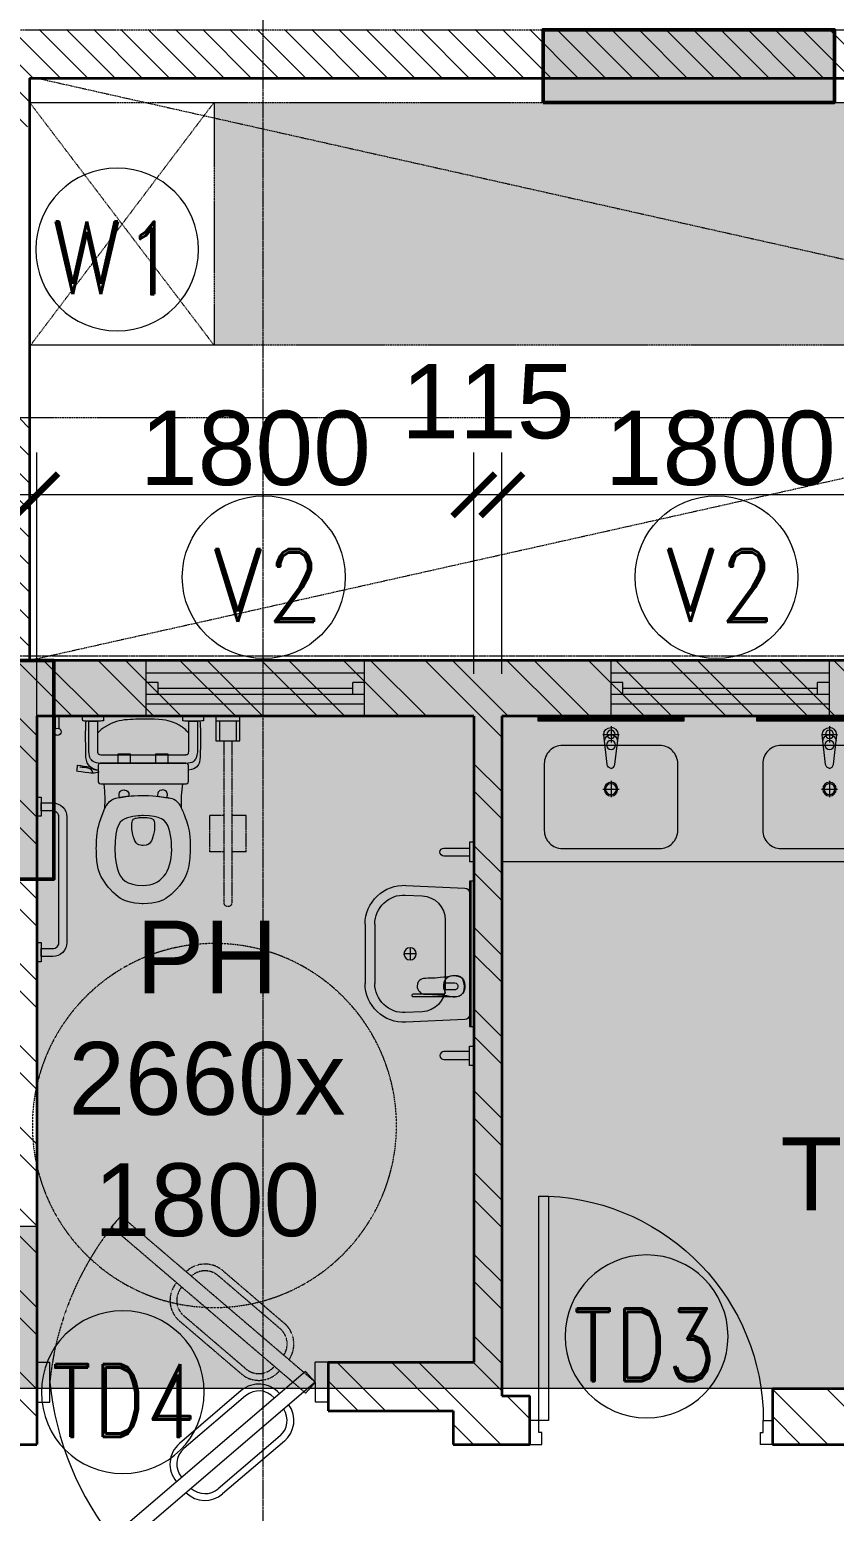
# Model space of a CAD drawing. Header units: millimetres. Extents: x 0 to 147381, y 0 to 170318.
# Drawn here: x 107345 to 110660, y 61512 to 67618 of the extents above; entities that cross this region are included whole.
import ezdxf
from ezdxf.enums import TextEntityAlignment as Align

# ---------------------------------------------------------------- set-up
doc = ezdxf.new("R2010")
doc.units = ezdxf.units.MM
for name, pattern in [('A3_001_TOILET_005$0$HIDDEN2', [4.7625, 3.175, -1.5875]), ('Center', [29.999999, 12, -6, 6, -6]), ('Demolished', [4.8, 3.2, -1.6]), ('Grid Line', [22.225, 12.7, -3.175, 3.175, -3.175]), ('Hidden', [7.14375, 4.7625, -2.38125]), ('HIDDEN2', [0.1875, 0.125, -0.0625])]:
    doc.linetypes.add(name, pattern=pattern)
for name, color, linetype, lineweight in [('A-DOOR', 21, 'Continuous', 9), ('A-GLAZ', 151, 'Continuous', 9), ('AR_CUTOUT', 200, 'Continuous', 9), ('AR_STR', 7, 'Continuous', 15), ('AR_WALL_HATCH', 23, 'Continuous', 5), ('Arch_Dim', 7, 'Continuous', 25), ('Arch_DW_No', 5, 'Continuous', 15), ('ARCH_WALL', 1, 'Continuous', 35), ('ele', 2, 'Continuous', 15), ('fixtures', 137, 'Continuous', 9), ('G-ANNO-TEXT', 231, 'Continuous', 25), ('hidden', 127, 'HIDDEN2', 5), ('MEP-SERVICE TRENCH', 6, 'Continuous', 30), ('S-GRID', 8, 'Continuous', 9), ('STR COL.', 1, 'Continuous', 50)]:
    doc.layers.add(name, color=color, linetype=linetype, lineweight=lineweight)
for name, color, linetype, lineweight, true_color in [('A-FIRE DOOR', 1, 'Continuous', 15, 0xf50000), ('ARCH RCC HATCH', 253, 'Center', 9, 0x9c9c9c), ('S-COLS_HATCH', 252, 'Continuous', 9, 0x8a8a8a)]:
    doc.layers.add(name, color=color, linetype=linetype, lineweight=lineweight, true_color=true_color)
doc.styles.add('Arial_2', font='arial.ttf', dxfattribs={"height": 472.5})
doc.styles.add('DIM', font='arial.ttf')
doc.styles.add('DIM_100', font='romand.shx', dxfattribs={"width": 0.9})
doc.styles.add('SIZE', font='romans.shx', dxfattribs={"width": 0.75, "height": 200})
doc.dimstyles.new('DIM- 175', dxfattribs={"dimscale": 175, "dimtxt": 1.75, "dimasz": 1, "dimexe": 1, "dimexo": 1, "dimgap": 0.2, "dimtad": 1, "dimdec": 0, "dimrnd": 5, "dimzin": 0, "dimdsep": 46, "dimtxsty": 'DIM', "dimblk": 'ARCHTICK', "dimcen": 0, "dimdle": 1, "dimclrd": 3, "dimclre": 5, "dimclrt": 3, "dimadec": 0, "dimazin": 0, "dimtfac": 1, "dimtdec": 0, "dimtofl": 0, "dimtmove": 2, "dimatfit": 3, "dimfxl": 1, "dimtolj": 1, "dimtzin": 0, "dimlwd": 13, "dimlwe": 15, "dimarcsym": 0})

# ---------------------------------------------------------------- blocks, each defined once
blk = doc.blocks.new('A$C59E872DE')
at = {"layer": 'S-GRID', "linetype": 'Grid Line', "ltscale": 0.5}
for p, q in [((70610, 89720.3), (70610, -4357.6)), ((-6964.1, 20500), (94404.8, 20500))]:
    blk.add_line(p, q, dxfattribs=at)
blk = doc.blocks.new('A$C6E083EB8')
at = {"linetype": 'Continuous', "lineweight": 13}
for p, q in [((-37.6, 1022.9), (-77.6, 1022.9)), ((-77.6, 1022.9), (-77.6, 98.9)), ((-37.6, 98.9), (-37.6, 1022.9)), ((-77.6, 98.9), (-37.6, 98.9))]:
    blk.add_line(p, q, dxfattribs=at)
for points in [[(-1000, 98.9), (-1000, 0), (-950.5, 0), (-950.5, 49.5), (-962.4, 49.5), (-962.4, 98.9)], [(0, 98.9), (0, 0), (-49.5, 0), (-49.5, 49.5), (-37.6, 49.5), (-37.6, 98.9)]]:
    blk.add_lwpolyline(points, close=True, dxfattribs=at)
blk.add_arc((-37.6, 98.9), 924.8, 92.48223, 180, dxfattribs=at)
blk = doc.blocks.new('A$C550D019D')
for p, q in [((-122.4, 448), (122.4, 448)), ((-122.4, 408), (122.4, 408)), ((-282.2, 280.6), (-270.9, 37.1)), ((-242.3, 282.4), (-239, 213.4)), ((239, 213.4), (242.3, 282.4)), ((270.9, 37.1), (282.2, 280.6)), ((-139.2, 118), (139.2, 118)), ((-250.9, 18), (250.9, 18))]:
    blk.add_line(p, q)
for points in [[(-25.3, 263), (25.3, 263)], [(0, 237.7), (0, 288.3)]]:
    blk.add_lwpolyline(points)
for points in [[(-300, 18), (300, 18), (300, 12), (-300, 12)], [(-300, 12), (300, 12), (300, 0), (-300, 0)]]:
    blk.add_lwpolyline(points, close=True)
blk.add_circle((0, 263), 25.3)
for centre, radius, start, end in [((-122.4, 288), 160, 90, 182.663), ((122.4, 288), 160, 357.337, 90), ((-122.4, 288), 120, 90, 182.663), ((122.4, 288), 120, 357.337, 90), ((-139.2, 218), 100, 182.663, 270), ((139.2, 218), 100, 270, 357.337), ((-250.9, 38), 20, 182.663, 270), ((250.9, 38), 20, 270, 357.337)]:
    blk.add_arc(centre, radius, start, end)
for points in [[(177, 249.3), (177, 249.3), (177, 255.6), (165.3, 255.6), (165.3, 249.3)], [(165.3, 249.3), (165.3, 249.3), (165.3, 249.3), (165.5, 125.2), (165.5, 125.2)], [(177, 81.3), (177, 81.3), (177, 81.3), (177, 249.3), (177, 249.3)], [(100, 158.8), (100, 158.8), (100, 158.8), (101.3, 201.3), (101.3, 201.3)], [(101.3, 201.3), (101.3, 201.3), (100.2, 220.4), (119.1, 233.5), (133.7, 233.5)], [(133.7, 233.5), (148.4, 233.5), (167.3, 220.4), (166.2, 201.3)], [(166.2, 201.3), (166.2, 201.3), (166.2, 201.3), (167.5, 158.8), (167.5, 158.8)], [(133.4, 124.4), (133.4, 124.4), (109.3, 124.4), (89.7, 104.5), (89.7, 80.4)], [(90.3, 85.9), (90.3, 85.9), (96.3, 109.7), (96.6, 123.4), (100, 158.8)], [(143.6, 123.2), (140.2, 124), (136.8, 124.4), (133.4, 124.4)], [(153.1, 119.7), (153.1, 119.7), (149.9, 121.1), (146.7, 122.3), (143.6, 123.2)], [(165.5, 125.2), (165.5, 125.2), (165.5, 118.8), (159.5, 115.7), (153.1, 119.7)], [(167.5, 158.8), (167.5, 158.8), (170.9, 123.4), (171.8, 109.7), (177.8, 85.9)], [(133.7, 38.9), (133.7, 38.9), (107.6, 39.3), (88.2, 58.3), (90.3, 85.9)], [(148.5, 116.7), (138.9, 120.7), (129.3, 120.7), (119.7, 116.7)], [(119.7, 116.7), (119.7, 116.7), (119.7, 116.7), (119.7, 97.5), (119.7, 97.5)], [(119.7, 97.5), (119.7, 97.5), (119.7, 97.5), (119.7, 80.2), (119.7, 80.2)], [(119.7, 80.2), (119.7, 80.2), (119.7, 72.1), (126.9, 66.1), (134.1, 66.1)], [(177.8, 85.9), (177.8, 85.9), (176.9, 56.3), (159.4, 38.6), (133.7, 38.9)], [(134.1, 66.1), (134.1, 66.1), (141.3, 66.1), (148.5, 72.1), (148.5, 80.2)], [(148.5, 80.2), (148.5, 80.2), (148.5, 80.2), (148.5, 116.7), (148.5, 116.7)], [(177, 80.4), (177, 80.4), (177, 80.7), (177, 81), (177, 81.3)]]:
    blk.add_open_spline(points, degree=3)
blk.add_open_spline([(89.7, 80.4), (89.7, 80.4), (89.7, 56.2), (109.3, 36.7), (133.4, 36.7), (133.4, 36.7), (157.5, 36.7), (177, 56.2), (177, 80.4)], degree=3, knots=[0.2, 0.2, 0.2, 0.2, 0.25, 0.3, 0.3, 0.3, 0.35, 0.4, 0.4, 0.4, 0.4])
blk = doc.blocks.new('A$C1970738E')
for points in [[(-39.6, 0), (39.6, 0), (39.6, -17.6), (-39.6, -17.6)], [(560.4, 0), (639.6, 0), (639.6, -17.6), (560.4, -17.6)]]:
    blk.add_lwpolyline(points, close=True)
blk.add_lwpolyline([(-17.8, -17.6), (15.2, -17.6), (15.2, -65.3, 0.414214), (40.2, -90.3), (557.2, -90.3, 0.414214), (582.2, -65.3), (582.2, -17.6), (615.2, -17.6), (615.2, -65.3, -0.414214), (557.2, -123.4), (40.2, -123.4, -0.414214), (-17.8, -65.3)], format="xyb", close=True)
blk = doc.blocks.new('df')
at = {"layer": 'fixtures'}
for p, q in [((221401.8, 2457.6), (221365.5, 2457.6)), ((221365.5, 2457.6), (221365.5, 2405.6)), ((221401.8, 2405.6), (221401.8, 2457.6)), ((221365.5, 2405.6), (221401.8, 2405.6)), ((221365.5, 2405.6), (221365.5, 2405.6)), ((221401.8, 2303), (221365.5, 2303)), ((221365.5, 2303), (221365.5, 2251)), ((221401.8, 2251), (221401.8, 2303)), ((221365.5, 2251), (221401.8, 2251)), ((221365.5, 2251), (221365.5, 2251))]:
    blk.add_line(p, q, dxfattribs=at)
for points in [[(221209.2, 2518), (221209.2, 2518), (221209.2, 2604.4), (221209.2, 2604.4)], [(221209.2, 2604.4), (221209.2, 2604.4), (221209.2, 2604.4), (221227, 2604.1), (221227, 2604.1)], [(221226.2, 2587.3), (221232.5, 2589.4), (221240, 2590), (221247.8, 2590.1)], [(221227, 2604.1), (221227, 2604.1), (221227.9, 2604.1), (221228.4, 2603.8), (221228.4, 2602.7)], [(221228.4, 2602.7), (221228.4, 2602.7), (221228.4, 2602.7), (221228.7, 2579.3), (221228.7, 2579.3)], [(221228.7, 2579.3), (221228.7, 2579.3), (221228.7, 2579.3), (221228.7, 2543.1), (221228.7, 2543.1)], [(221228.7, 2543.1), (221228.7, 2543.1), (221228.7, 2543.1), (221228.7, 2579), (221228.7, 2579)], [(221247.8, 2590.1), (221247.8, 2590.1), (221287.7, 2593), (221327.5, 2591.4), (221367.3, 2590.1)], [(221367.3, 2590.1), (221367.3, 2590.1), (221399.5, 2590.7), (221423.6, 2577), (221431.7, 2542.3)], [(221226.9, 2518.3), (221226.9, 2518.3), (221226.9, 2518.3), (221209.2, 2518), (221209.2, 2518)], [(221228.4, 2519.8), (221228.4, 2519.8), (221228.4, 2518.8), (221227.6, 2518.3), (221226.9, 2518.3)], [(221228.7, 2543.1), (221228.7, 2543.1), (221228.7, 2543.1), (221228.4, 2519.8), (221228.4, 2519.8)], [(221354.6, 2543.1), (221354.6, 2543.1), (221354.6, 2543.1), (221228.7, 2543.1), (221228.7, 2543.1)], [(221277, 2541.8), (221267.9, 2533.9), (221259.7, 2524.8), (221252.8, 2514.7)], [(221367.4, 2530.4), (221367.4, 2530.4), (221367.4, 2537.9), (221361.5, 2543.1), (221354.6, 2543.1)], [(221367.4, 2458.4), (221367.4, 2458.4), (221367.4, 2530.4), (221367.4, 2530.4)], [(221412.5, 2541.7), (221412.5, 2541.7), (221407, 2541.7), (221402.5, 2537.2), (221402.5, 2531.7)], [(221402.5, 2531.7), (221402.5, 2531.7), (221402.5, 2531.7), (221402.5, 2180.4), (221402.5, 2180.4)], [(221403.3, 2530.9), (221403.3, 2530.9), (221403.3, 2530.9), (221403.3, 2458.4), (221403.3, 2458.4)], [(221477.1, 2541.7), (221477.1, 2541.7), (221412.5, 2541.7), (221412.5, 2541.7)], [(221487.1, 2531.7), (221487.1, 2531.7), (221487.1, 2537.2), (221482.6, 2541.7), (221477.1, 2541.7)], [(221487.1, 2180.4), (221487.1, 2180.4), (221487.1, 2180.4), (221487.1, 2531.7), (221487.1, 2531.7)], [(221487.5, 2517.7), (221522.1, 2512.5), (221548.6, 2510.2), (221586.4, 2511.5)], [(221568.9, 2502.1), (221568.9, 2502.1), (221578.1, 2508.3), (221588, 2513.6), (221598.4, 2517.9)], [(221568.9, 2502.1), (221568.9, 2502.1), (221578.1, 2508.3), (221588, 2513.6), (221598.4, 2517.9)], [(221598.4, 2517.9), (221598.4, 2517.9), (221648.8, 2538.7), (221701.8, 2550.2), (221760.5, 2548.9)], [(221598.4, 2517.9), (221598.4, 2517.9), (221648.8, 2538.7), (221701.8, 2550.2), (221760.5, 2548.9)], [(221760.5, 2548.9), (221760.5, 2548.9), (221830.3, 2547.4), (221881.5, 2527.9), (221921.7, 2492.4)], [(221760.5, 2548.9), (221760.5, 2548.9), (221830.3, 2547.4), (221881.5, 2527.9), (221921.7, 2492.4)], [(221367.4, 2180.4), (221367.4, 2180.4), (221367.4, 2180.4), (221367.4, 2458.4), (221367.4, 2458.4)], [(221534, 2455.4), (221534, 2455.4), (221522.3, 2455.4), (221512.8, 2446.2), (221512.8, 2435)], [(221534, 2455.4), (221534, 2455.4), (221522.3, 2455.4), (221512.8, 2446.2), (221512.8, 2435)], [(221543.6, 2453.1), (221540.6, 2454.6), (221537.3, 2455.4), (221534, 2455.4)], [(221543.6, 2453.1), (221540.6, 2454.6), (221537.3, 2455.4), (221534, 2455.4)], [(221535.7, 2355.7), (221535.7, 2418.9), (221542.1, 2431), (221544.4, 2456.8)], [(221535.7, 2355.7), (221535.7, 2418.9), (221542.1, 2431), (221544.4, 2456.8)], [(221538.7, 2415.1), (221538.7, 2415.1), (221538.7, 2415.1), (221543.6, 2453.1), (221543.6, 2453.1)], [(221544.4, 2456.8), (221544.4, 2456.8), (221545.8, 2473.5), (221557, 2494), (221568.9, 2502.1)], [(221544.4, 2456.8), (221544.4, 2456.8), (221545.8, 2473.5), (221557, 2494), (221568.9, 2502.1)], [(221905.8, 2355.7), (221905.8, 2427), (221853.1, 2472.3), (221758.4, 2472.8)], [(221905.8, 2355.7), (221905.8, 2427), (221853.1, 2472.3), (221758.4, 2472.8)], [(221512.8, 2435), (221512.8, 2435), (221512.8, 2423.7), (221522.3, 2414.6), (221534, 2414.6)], [(221512.8, 2435), (221512.8, 2435), (221512.8, 2423.7), (221522.3, 2414.6), (221534, 2414.6)], [(221534, 2414.6), (221534, 2414.6), (221535.6, 2414.6), (221537.2, 2414.8), (221538.7, 2415.1)], [(221534, 2414.6), (221534, 2414.6), (221535.6, 2414.6), (221537.2, 2414.8), (221538.7, 2415.1)], [(221626, 2355.3), (221626, 2365.9), (221627.1, 2376.6), (221629.3, 2386.7)], [(221629.3, 2386.7), (221629.3, 2386.7), (221631.3, 2396.2), (221639.4, 2400.7), (221647.5, 2401.5)], [(221647.5, 2401.5), (221647.5, 2401.5), (221669.2, 2403.5), (221690, 2400.6), (221709.4, 2394.2)], [(221544.4, 2254.6), (221544.4, 2254.6), (221542.1, 2280.4), (221535.7, 2292.5), (221535.7, 2355.7)], [(221544.4, 2254.6), (221544.4, 2254.6), (221542.1, 2280.4), (221535.7, 2292.5), (221535.7, 2355.7)], [(221629.3, 2323.8), (221629.3, 2323.8), (221627.1, 2334), (221626, 2344.7), (221626, 2355.3)], [(221647.5, 2309.1), (221647.5, 2309.1), (221639.4, 2309.9), (221631.3, 2314.4), (221629.3, 2323.8)], [(221758.4, 2238.6), (221758.4, 2238.6), (221853.1, 2239.1), (221905.8, 2284.3), (221905.8, 2355.7)], [(221758.4, 2238.6), (221758.4, 2238.6), (221853.1, 2239.1), (221905.8, 2284.3), (221905.8, 2355.7)], [(221512.8, 2276.4), (221512.8, 2276.4), (221512.8, 2287.6), (221522.3, 2296.8), (221534, 2296.8)], [(221512.8, 2276.4), (221512.8, 2276.4), (221512.8, 2287.6), (221522.3, 2296.8), (221534, 2296.8)], [(221534, 2256), (221534, 2256), (221522.3, 2256), (221512.8, 2265.1), (221512.8, 2276.4)], [(221534, 2256), (221534, 2256), (221522.3, 2256), (221512.8, 2265.1), (221512.8, 2276.4)], [(221534, 2296.8), (221534, 2296.8), (221535.6, 2296.8), (221537.2, 2296.6), (221538.7, 2296.2)], [(221534, 2296.8), (221534, 2296.8), (221535.6, 2296.8), (221537.2, 2296.6), (221538.7, 2296.2)], [(221538.7, 2296.2), (221538.7, 2296.2), (221538.7, 2296.2), (221543.6, 2258.3), (221543.6, 2258.3)], [(221709.4, 2316.4), (221709.4, 2316.4), (221690, 2310), (221669.2, 2307.1), (221647.5, 2309.1)], [(221252.8, 2198.4), (221252.8, 2198.4), (221260.1, 2186.5), (221268.8, 2176.3), (221278.6, 2167.8)], [(221591, 2196.8), (221551.8, 2200), (221529.4, 2198), (221487.2, 2194.7)], [(221543.6, 2258.3), (221540.6, 2256.8), (221537.3, 2256), (221534, 2256)], [(221543.6, 2258.3), (221540.6, 2256.8), (221537.3, 2256), (221534, 2256)], [(221568.9, 2209.3), (221568.9, 2209.3), (221557, 2217.4), (221545.8, 2237.9), (221544.4, 2254.6)], [(221568.9, 2209.3), (221568.9, 2209.3), (221557, 2217.4), (221545.8, 2237.9), (221544.4, 2254.6)], [(221598.4, 2193.5), (221598.4, 2193.5), (221588, 2197.7), (221578.1, 2203), (221568.9, 2209.3)], [(221598.4, 2193.5), (221598.4, 2193.5), (221588, 2197.7), (221578.1, 2203), (221568.9, 2209.3)], [(221921.7, 2219), (221921.7, 2219), (221881.5, 2183.5), (221830.3, 2164), (221760.5, 2162.4)], [(221921.7, 2219), (221921.7, 2219), (221881.5, 2183.5), (221830.3, 2164), (221760.5, 2162.4)], [(221209.2, 2105.8), (221209.2, 2105.8), (221209.2, 2192.3), (221209.2, 2192.3)], [(221209.2, 2192.3), (221209.2, 2192.3), (221209.2, 2192.3), (221227, 2192), (221227, 2192)], [(221227, 2192), (221227, 2192), (221227.9, 2191.9), (221228.4, 2191.6), (221228.4, 2190.5)], [(221228.4, 2190.5), (221228.4, 2190.5), (221228.4, 2190.5), (221228.7, 2167.1), (221228.7, 2167.1)], [(221228.7, 2131.8), (221228.7, 2131.8), (221228.7, 2131.8), (221228.7, 2167.6), (221228.7, 2167.6)], [(221228.7, 2167.1), (221228.7, 2167.1), (221228.7, 2167.1), (221228.7, 2131), (221228.7, 2131)], [(221432.5, 2170.4), (221425.3, 2133), (221400.6, 2118.3), (221367.3, 2118.9)], [(221402.5, 2180.4), (221402.5, 2180.4), (221402.5, 2174.9), (221407, 2170.4), (221412.5, 2170.4)], [(221410.9, 2084.9), (221410.9, 2084.9), (221410.9, 2084.9), (221417.3, 2137.4), (221417.3, 2137.4)], [(221412.5, 2170.4), (221412.5, 2170.4), (221412.5, 2170.4), (221477.1, 2170.4), (221477.1, 2170.4)], [(221417.3, 2137.4), (221417.3, 2137.4), (221424.7, 2144.4), (221428.8, 2155.6), (221431.5, 2168.4)], [(221441.7, 2148.2), (221430.9, 2145.2), (221424.5, 2138.7), (221423, 2128.5)], [(221444, 2147.2), (221444, 2147.2), (221444, 2147.2), (221435.8, 2082.3), (221435.8, 2082.3)], [(221439, 2173.5), (221439, 2173.5), (221443.3, 2153.2), (221443.3, 2153.2)], [(221443.3, 2153.2), (221443.3, 2153.2), (221443.3, 2153.2), (221444, 2147.2), (221444, 2147.2)], [(221477.1, 2170.4), (221477.1, 2170.4), (221482.6, 2170.4), (221487.1, 2174.9), (221487.1, 2180.4)], [(221760.5, 2162.4), (221760.5, 2162.4), (221701.8, 2161.1), (221648.8, 2172.7), (221598.4, 2193.5)], [(221760.5, 2162.4), (221760.5, 2162.4), (221701.8, 2161.1), (221648.8, 2172.7), (221598.4, 2193.5)], [(221226.9, 2106.1), (221226.9, 2106.1), (221226.9, 2106.1), (221209.2, 2105.8), (221209.2, 2105.8)], [(221247.8, 2118.9), (221247.8, 2118.9), (221240, 2119), (221232.6, 2119.4), (221226.5, 2121.1)], [(221228.4, 2107.7), (221228.4, 2107.7), (221228.4, 2106.7), (221227.6, 2106.1), (221226.9, 2106.1)], [(221228.7, 2131), (221228.7, 2131), (221228.7, 2131), (221228.4, 2107.7), (221228.4, 2107.7)], [(221354.1, 2131.8), (221354.1, 2131.8), (221354.1, 2131.8), (221228.7, 2131.8), (221228.7, 2131.8)], [(221367.3, 2118.9), (221367.3, 2118.9), (221327.5, 2119), (221287.7, 2117.5), (221247.8, 2118.9)], [(221435.8, 2082.3), (221435.8, 2082.3), (221435.8, 2082.3), (221410.9, 2084.9), (221410.9, 2084.9)], [(221423, 2128.5), (221423, 2128.5), (221423, 2128.5), (221418.2, 2093.7), (221418.2, 2093.7)]]:
    blk.add_open_spline(points, degree=3, dxfattribs=at)
for points, knots in [([(221228.7, 2579), (221228.7, 2579), (221228.7, 2579), (221354.1, 2579), (221354.1, 2579), (221354.1, 2579), (221381.7, 2579), (221403.3, 2558.3), (221403.3, 2530.9)], [0.2857143, 0.2857143, 0.2857143, 0.2857143, 0.3214286, 0.3571429, 0.3571429, 0.3571429, 0.3928571, 0.4285714, 0.4285714, 0.4285714, 0.4285714]), ([(221252.8, 2514.7), (221252.8, 2514.7), (221229.1, 2480.5), (221220.6, 2427.6), (221220.6, 2356.5), (221220.6, 2356.5), (221220.6, 2285.4), (221230.9, 2233.7), (221252.8, 2198.4)], [0.25, 0.25, 0.25, 0.25, 0.375, 0.5, 0.5, 0.5, 0.625, 0.75, 0.75, 0.75, 0.75]), ([(221403.3, 2458.4), (221403.3, 2458.4), (221403.3, 2458.4), (221403.3, 2179.9), (221403.3, 2179.9), (221403.3, 2179.9), (221403.3, 2152.4), (221381.6, 2131.8), (221354.1, 2131.8)], [0.5, 0.5, 0.5, 0.5, 0.5357143, 0.5714286, 0.5714286, 0.5714286, 0.6071429, 0.6428571, 0.6428571, 0.6428571, 0.6428571]), ([(221758.4, 2472.8), (221758.4, 2472.8), (221654.4, 2473.4), (221618.3, 2427), (221618.3, 2355.7), (221618.3, 2355.7), (221618.3, 2284.3), (221654.4, 2237.9), (221758.4, 2238.6)], [0.25, 0.25, 0.25, 0.25, 0.375, 0.5, 0.5, 0.5, 0.625, 0.75, 0.75, 0.75, 0.75]), ([(221758.4, 2472.8), (221758.4, 2472.8), (221654.4, 2473.4), (221618.3, 2427), (221618.3, 2355.7), (221618.3, 2355.7), (221618.3, 2284.3), (221654.4, 2237.9), (221758.4, 2238.6)], [0.25, 0.25, 0.25, 0.25, 0.375, 0.5, 0.5, 0.5, 0.625, 0.75, 0.75, 0.75, 0.75]), ([(221921.7, 2492.4), (221921.7, 2492.4), (221957, 2461.2), (221981.7, 2410), (221981.7, 2355.7), (221981.7, 2355.7), (221981.7, 2301.3), (221957, 2250.2), (221921.7, 2219)], [0.4166667, 0.4166667, 0.4166667, 0.4166667, 0.4583333, 0.5, 0.5, 0.5, 0.5416667, 0.5833333, 0.5833333, 0.5833333, 0.5833333]), ([(221921.7, 2492.4), (221921.7, 2492.4), (221957, 2461.2), (221981.7, 2410), (221981.7, 2355.7), (221981.7, 2355.7), (221981.7, 2301.3), (221957, 2250.2), (221921.7, 2219)], [0.4166667, 0.4166667, 0.4166667, 0.4166667, 0.4583333, 0.5, 0.5, 0.5, 0.5416667, 0.5833333, 0.5833333, 0.5833333, 0.5833333]), ([(221709.4, 2394.2), (221709.4, 2394.2), (221730.6, 2387.2), (221741.3, 2374), (221741.3, 2355.3), (221741.3, 2355.3), (221741.3, 2336.6), (221730.6, 2323.4), (221709.4, 2316.4)], [0.375, 0.375, 0.375, 0.375, 0.4375, 0.5, 0.5, 0.5, 0.5625, 0.625, 0.625, 0.625, 0.625]), ([(221228.7, 2167.6), (221228.7, 2167.6), (221228.7, 2167.6), (221354.6, 2167.6), (221354.6, 2167.6), (221354.6, 2167.6), (221361.5, 2167.6), (221367.4, 2172.9), (221367.4, 2180.4)], [0.7857143, 0.7857143, 0.7857143, 0.7857143, 0.8214286, 0.8571429, 0.8571429, 0.8571429, 0.8928571, 0.9285714, 0.9285714, 0.9285714, 0.9285714])]:
    blk.add_open_spline(points, degree=3, knots=knots, dxfattribs=at)
blk = doc.blocks.new('A3_001_TOILET_005$0$Swing bar')
at = {"linetype": 'A3_001_TOILET_005$0$HIDDEN2'}
for p, q in [((-558.9, 75), (-408.9, 75)), ((-558.9, 75), (-558.9, 16.5)), ((-408.9, 75), (-408.9, 16.5)), ((-100.4, 16.5), (-767.4, 16.5)), ((-100.4, -16.5), (-767.4, -16.5)), ((-558.9, -16.5), (-558.9, -75)), ((-408.9, -16.5), (-408.9, -75)), ((-558.9, -75), (-408.9, -75))]:
    blk.add_line(p, q, dxfattribs=at)
for p, q in [((-100.4, 49.5), (0, 49.5)), ((-100.4, -49.5), (-100.4, 49.5)), ((-100.4, 35.3), (-20.1, 35.3)), ((-20.1, 49.5), (-20.1, -49.5)), ((-20.1, 35.3), (-20.1, -34.3)), ((0, 49.5), (0, -49.5)), ((-20.1, -34.3), (-100.4, -34.3)), ((0, -49.5), (-100.4, -49.5))]:
    blk.add_line(p, q)
blk.add_arc((-767.4, 0), 16.5, 90, 270, dxfattribs=at)
blk = doc.blocks.new('A$C4E2A6B7F')
for p, q in [((-7.5, 0), (7.5, 0)), ((7.5, -50.6), (7.5, 0)), ((-7.5, -50.6), (-7.5, 0))]:
    blk.add_line(p, q)
blk.add_circle((0, -63.6), 15)
blk = doc.blocks.new('A$C714560F3')
at = {"layer": 'fixtures', "elevation": 0}
blk.add_lwpolyline([(-123.4, 15.2), (-17.6, 15.2), (-17.6, -17.8), (-123.4, -17.8, -1)], format="xyb", close=True, dxfattribs=at)
at = {"layer": 'fixtures'}
blk.add_lwpolyline([(0, 39.6), (-17.6, 39.6), (-17.6, -39.6), (0, -39.6)], close=True, dxfattribs=at)
blk = doc.blocks.new('d')
at = {"extrusion": (-0.001281, -0.001268, 0.999998)}
for p, q in [((-1050, -0.2, -1.3), (-1003.5, -0.2, -1.3)), ((-1003.5, -144.6, -1.4), (-1003.5, -0.2, -1.3)), ((-81.4, -33, -0.1), (-781.6, -632.5, -1.8)), ((-46.5, -72.2, -0.1), (-81.4, -33, -0.1)), ((0, 0), (-46.5, 0, -0.1)), ((-46.4, -144.4, -0.2), (-46.5, 0, -0.1)), ((-46.5, -72.2, -0.1), (-746.6, -671.7, -1.8)), ((-313.5, -102.6, -0.5), (-536.1, -293.1, -1.1)), ((-1050, -144.6, -1.5), (-1003.5, -144.6, -1.4)), ((-297.6, -121.1, -0.5), (-520.2, -311.7, -1.1)), ((0, -144.4, -0.1), (-46.4, -144.4, -0.2)), ((-173.7, -265.8, -0.6), (-396.3, -456.4, -1.1)), ((-157.9, -284.3, -0.6), (-380.4, -474.9, -1.1)), ((-546.7, -430.8, -1.2), (-546.7, -430.8, -1.2)), ((-781.6, -632.5, -1.8), (-746.6, -671.7, -1.8))]:
    blk.add_line(p, q, dxfattribs=at)
at = {"linetype": 'Continuous', "extrusion": (-0.001281, -0.001268, 0.999998)}
for p, q in [((-1050, -0.2, -1.3), (-1050, -144.6, -1.5)), ((0, 0), (0, -144.4, -0.1))]:
    blk.add_line(p, q, dxfattribs=at)
at = {"extrusion": (-0.001281, -0.001268, 0.999998)}
for centre, radius, start, end in [((75.9, 34.3, -0.1), 1084.6, 185.6465, 219.1564), ((-250, -176.7, 0), 97.7, 40.5704, 130.5704), ((-250, -176.7, 0), 73.3, 40.5704, 130.5704), ((-221.4, -210.1, 0), 97.7, 310.5704, 35.287), ((-221.4, -210.1, 0), 73.3, 310.5704, 33.5181), ((-472.6, -367.3, 0), 97.7, 130.5704, 220.5704), ((-472.6, -367.3, 0), 73.3, 130.5704, 220.5704), ((-444, -400.7, 0), 97.7, 225.8538, 310.5704), ((-444, -400.7, 0), 73.3, 227.6228, 310.5704)]:
    blk.add_arc(centre, radius, start, end, dxfattribs=at)
at = {"layer": 'hidden', "extrusion": (-0.001281, -0.000337918, 0.999999)}
for p, q in [((-781.8, 487.8, -0.9), (-746.9, 527, -0.8)), ((-81.4, -111.4, -0.2), (-781.8, 487.8, -0.9)), ((-46.5, -72.2, -0.1), (-746.9, 527, -0.8)), ((-158, 139.9, -0.2), (-380.6, 330.4, -0.4)), ((-546.9, 286.2, -0.7), (-546.9, 286.2, -0.7)), ((-173.8, 121.3, -0.2), (-396.5, 311.8, -0.5)), ((-297.6, -23.4, -0.5), (-520.3, 167.1, -0.7)), ((-313.5, -42, -0.5), (-536.2, 148.5, -0.7)), ((-46.5, -72.2, -0.1), (-81.4, -111.4, -0.2))]:
    blk.add_line(p, q, dxfattribs=at)
for centre, radius, start, end in [((75.9, -178.7, -0.2), 1084.6, 140.8685, 174.3783), ((-444.1, 256.1, -0.1), 97.7, 49.4544, 134.171), ((-444.1, 256.1, -0.1), 73.3, 49.4544, 132.4021), ((-472.7, 222.7, -0.1), 97.7, 139.4544, 229.4544), ((-472.7, 222.7, -0.1), 73.3, 139.4544, 229.4544), ((-221.4, 65.7, -0.1), 73.3, 326.5067, 49.4544), ((-221.4, 65.7, -0.1), 97.7, 324.7378, 49.4544), ((-250, 32.3, -0.1), 97.7, 229.4544, 319.4544), ((-250, 32.3, -0.1), 73.3, 229.4544, 319.4544)]:
    blk.add_arc(centre, radius, start, end, dxfattribs=at)
blk = doc.blocks.new('A$C1EE8668A')
at = {"ltscale": 0.09}
h = blk.add_hatch(dxfattribs=at)
h.set_pattern_fill('ANSI31', color=9, scale=25, angle=315, style=0)
h.set_pattern_definition([(360, (68527.483, 50312.197), (1e-15, 3.125), [])])
h.paths.add_polyline_path([(300, -20), (300, 0), (-300, 0), (-300, -20)])
at = {"linetype": 'Continuous'}
for p, q in [((0, 246.5), (0, 313.5)), ((-33.5, 280), (33.5, 280)), ((0, 20.9), (0, 88)), ((-33.5, 54.4), (33.5, 54.4))]:
    blk.add_line(p, q, dxfattribs=at)
blk.add_lwpolyline([(-200, 525), (200, 525, -0.414214), (275, 450), (275, 175, -0.414214), (200, 100), (-200, 100, -0.414214), (-275, 175), (-275, 450, -0.414214)], format="xyb", close=True, dxfattribs=at)
for points in [[(0, 194.4, 0.344513), (-16, 178.4), (-30.2, 55.7, 0.413837), (0, 26.2, 174.780094)], [(0, 194.4, -0.344513), (16, 178.4), (30.2, 55.7, -0.413837), (0, 26.2, -174.780094)]]:
    blk.add_lwpolyline(points, format="xyb", dxfattribs=at)
blk.add_lwpolyline([(300, -20), (300, 0), (-300, 0), (-300, -20)], close=True, dxfattribs=at)
for centre, radius in [((0, 280), 28), ((0, 280), 22.5), ((0, 98.2), 19), ((0, 54.4), 16.8)]:
    blk.add_circle(centre, radius, dxfattribs=at)
for centre, start, end in [((-0.3, 83.1), 184.25707, 270.7253), ((0.3, 83.1), 269.2747, 355.74293)]:
    blk.add_arc(centre, 27, start, end, dxfattribs=at)
blk = doc.blocks.new('A$C4D5E1DB4')
at = {"layer": 'AR_WALL_HATCH', "ltscale": 500}
h = blk.add_hatch(dxfattribs=at)
h.set_pattern_fill('ANSI31', color=256, scale=25)
h.paths.add_polyline_path([(-5750, 1390), (-5750, 1690), (-4950, 1690), (-4950, 1390), (-5750, 1390)], flags=16)
h.paths.add_polyline_path([(-9960, -210.5), (-10160, -210.5), (-10160, -1210), (-9960, -1210)])
h.paths.add_polyline_path([(-10160, 989.5), (-9960, 989.5), (-9960, 1190), (-5050, 1190), (-5050, -1810.5), (-6077.6, -1810.5), (-6077.6, -2010.5), (-4850, -2010.5), (-4850, 1390), (-4950, 1390), (-4950, 1690), (-5750, 1690), (-5750, 1390), (-5820, 1390), (-5820, 2590), (-4850, 2590), (-4850, 2790), (-5820, 2790), (-5820, 3990), (-4850, 3990), (-4850, 4190), (-5681.5, 4190), (-6050, 4190), (-6050, 1390), (-22030.5, 1390), (-22030.5, 1190), (-10160, 1190)])
h = blk.add_hatch(dxfattribs=at)
h.set_pattern_fill('ANSI32', color=256, scale=25)
h.paths.add_polyline_path([(-20850.5, -2427), (-20850.5, -1440), (-16250, -1440), (-16250, -4440.5), (-13220, -4440.5), (-13220, -4210.5), (-16020, -4210.5), (-16020, -1440), (-12105, -1440), (-12105, -4240.5), (-12220, -4240.5), (-12220, -4440.5), (-11905, -4440.5), (-11905, -4301.7), (-11390, -4301.7), (-11390, -4101.7), (-11990, -4101.7), (-11990, -1440), (-10190, -1440), (-10190, -4440.5), (-9960, -4440.5), (-9960, -3540.5), (-5080, -3540.5), (-5080, -4440.5), (-4850, -4440.5), (-4850, -3310.5), (-9960, -3310.5), (-9960, -1210), (-21080.5, -1210), (-21080.5, -2427)])
at = {"layer": 'A-GLAZ'}
for p, q in [((-13455, -1440.7), (-13455, -1210)), ((-12555, -1440.7), (-12555, -1210)), ((-11540, -1440.7), (-11540, -1210)), ((-10640, -1440.7), (-10640, -1210)), ((-12555, -1261.4), (-13455, -1261.4)), ((-10640, -1261.4), (-11540, -1261.4)), ((-13455, -1300.9), (-13406.1, -1300.9)), ((-13406.1, -1349.8), (-13406.1, -1300.9)), ((-13406.1, -1325.3), (-12603.9, -1325.3)), ((-12603.9, -1349.8), (-12603.9, -1300.9)), ((-12603.9, -1300.9), (-12555, -1300.9)), ((-11540, -1300.9), (-11491.1, -1300.9)), ((-11491.1, -1349.8), (-11491.1, -1300.9)), ((-11491.1, -1325.3), (-10688.9, -1325.3)), ((-10688.9, -1349.8), (-10688.9, -1300.9)), ((-10688.9, -1300.9), (-10640, -1300.9)), ((-13455, -1349.8), (-12555, -1349.8)), ((-12555, -1389.2), (-13455, -1389.2)), ((-11540, -1349.8), (-10640, -1349.8)), ((-10640, -1389.2), (-11540, -1389.2))]:
    blk.add_line(p, q, dxfattribs=at)
at = {"layer": 'AR_CUTOUT', "linetype": 'Hidden'}
for p, q in [((-20880.5, 1190), (-10160, -1210)), ((-10190, 1190), (-20880.5, -1210))]:
    blk.add_line(p, q, dxfattribs=at)
at = {"layer": 'ARCH_WALL'}
for p, q in [((-10160, 1190), (-22030.5, 1190)), ((-10160, 1190), (-10160, -1210)), ((-21080.5, -1210), (-9960, -1210)), ((-16020, -1440), (-12105, -1440)), ((-12105, -1440), (-12105, -4240.5)), ((-11990, -1440), (-10190, -1440)), ((-11990, -1440), (-11990, -4101.7)), ((-10190, -1440), (-10190, -4440.5)), ((-11390, -4101.7), (-11990, -4101.7)), ((-13220, -4210.5), (-13220, -4440.5)), ((-12105, -4240.5), (-12220, -4240.5)), ((-11905, -4301.7), (-11905, -4440.5)), ((-11390, -4301.7), (-11905, -4301.7)), ((-13220, -4440.5), (-16250, -4440.5)), ((-11905, -4440.5), (-12220, -4440.5)), ((-9960, -4440.5), (-10190, -4440.5))]:
    blk.add_line(p, q, dxfattribs=at)
for points in [[(-13220, -4210.5), (-16020, -4210.5), (-16020, -1440)], [(-11390, -4101.7), (-11390, -4301.7)], [(-12220, -4440.5), (-12220, -4240.5)]]:
    blk.add_lwpolyline(points, dxfattribs=at)
at = {"layer": 'fixtures'}
blk.add_lwpolyline([(-13905, -2040), (-12105, -2040)], dxfattribs=at)
at = {"layer": 'hidden'}
blk.add_circle((-10921.2, -3126.2), 750, dxfattribs=at)
at = {"layer": 'A-DOOR'}
blk.add_blockref('A$C6E083EB8', (-12220, -4440.5), dxfattribs=at)
at = {"layer": 'A-DOOR', "extrusion": (0.001282, -0.000802467, -0.999999), "xscale": 1.142862919462823, "yscale": 1.142862919462823, "zscale": -1.142862919462823, "rotation": 359.9875295130892}
blk.add_blockref('d', (11390, -4101.7, -11.3), dxfattribs=at)
at = {"layer": 'ele', "xscale": -1}
blk.add_blockref('A$C714560F3', (-11990, -1998.2), dxfattribs=at)
at = {"layer": 'ele', "rotation": 180}
blk.add_blockref('A$C714560F3', (-11990, -2839.3), dxfattribs=at)
at = {"layer": 'fixtures'}
for name, p, rotation in [('A$C1EE8668A', (-13455, -1460), 180), ('A$C1EE8668A', (-12555, -1460), 180), ('A3_001_TOILET_005$0$Swing bar', (-10977, -1440), 90), ('A$C550D019D', (-11990, -2418.7), 270)]:
    blk.add_blockref(name, p, dxfattribs=dict(at, rotation=rotation))
at = {"layer": 'fixtures', "xscale": -1}
for name, p, rotation in [('df', (-8272.4, 219769.2), 90), ('A$C1970738E', (-10190, -2412.2), 270)]:
    blk.add_blockref(name, p, dxfattribs=dict(at, rotation=rotation))
blk.add_blockref('A$C4E2A6B7F', (-10274.7, -1440), dxfattribs=at)
blk = doc.blocks.new('DW')
at = {"color": 9}
blk.add_circle((0, 0), 671, dxfattribs=at)
at = {"style": 'SIZE', "width": 0.8}
blk.add_attdef('W7', text='', height=500, dxfattribs=at).set_placement((5, -289), align=Align.CENTER)
blk = doc.blocks.new('A$C38A24FCE')
at = {"layer": 'S-COLS_HATCH'}
for points in [[(-14925, 21455), (-14925, 21155), (-13725, 21155), (-13725, 21455)], [(-17240, 17955), (-16940, 17955), (-16940, 18855), (-17240, 18855)]]:
    blk.add_hatch(color=256, dxfattribs=at).paths.add_polyline_path(points)
at = {"layer": 'STR COL.'}
for points in [[(-14925, 21155), (-14925, 21455), (-13725, 21455), (-13725, 21155)], [(-17240, 18855), (-17240, 17955), (-16940, 17955), (-16940, 18855)]]:
    blk.add_lwpolyline(points, close=True, dxfattribs=at)
blk = doc.blocks.new('_ArchTick')
at = {"color": 0, "linetype": 'ByBlock', "const_width": 0.15}
blk.add_lwpolyline([(-0.5, -0.5), (0.5, 0.5)], dxfattribs=at)
blk = doc.blocks.new('*D661')
at = {"layer": 'Arch_Dim', "color": 5, "lineweight": 15, "transparency": 16777216}
for p, q in [((103234.7, 67793.5), (103234.7, 68276.3)), ((110234.7, 67793), (110234.7, 68276.3))]:
    blk.add_line(p, q, dxfattribs=at)
at = {"layer": 'Arch_Dim', "color": 3, "lineweight": 13, "transparency": 16777216}
blk.add_line((110409.7, 68101.3), (103059.7, 68101.3), dxfattribs=at)
at = {"layer": 'Defpoints', "color": 0, "linetype": 'Continuous', "transparency": 16777216}
for p in [(103234.7, 68101.3), (103234.7, 67618.5), (110234.7, 67618)]:
    blk.add_point(p, dxfattribs=at)
at = {"layer": 'Arch_Dim', "color": 3, "linetype": 'Continuous', "lineweight": 13, "transparency": 16777216, "xscale": 175, "yscale": 175, "zscale": 175, "rotation": 180}
blk.add_blockref('_ArchTick', (103234.7, 68101.3), dxfattribs=at)
at = {"layer": 'Arch_Dim', "color": 3, "linetype": 'Continuous', "lineweight": 13, "transparency": 16777216, "xscale": 175, "yscale": 175, "zscale": 175}
blk.add_blockref('_ArchTick', (110234.7, 68101.3), dxfattribs=at)
at = {"layer": 'Arch_Dim', "color": 3, "linetype": 'Continuous', "transparency": 16777216, "insert": (106734.7, 68292.7), "char_height": 306.25, "attachment_point": 5, "style": 'DIM'}
blk.add_mtext('\\A1;7000', dxfattribs=at)
blk = doc.blocks.new('*D679')
at = {"layer": 'Arch_Dim', "color": 5, "lineweight": 15, "transparency": 16777216}
for p, q in [((109289.7, 64963), (109289.7, 65876.1)), ((111089.7, 64963), (111089.7, 65876.1))]:
    blk.add_line(p, q, dxfattribs=at)
at = {"layer": 'Arch_Dim', "color": 3, "lineweight": 13, "transparency": 16777216}
blk.add_line((111264.7, 65701.1), (109114.7, 65701.1), dxfattribs=at)
at = {"layer": 'Defpoints', "color": 0, "linetype": 'Continuous', "transparency": 16777216}
for p in [(109289.7, 65701.1), (109289.7, 64788), (111089.7, 64788)]:
    blk.add_point(p, dxfattribs=at)
at = {"layer": 'Arch_Dim', "color": 3, "linetype": 'Continuous', "lineweight": 13, "transparency": 16777216, "xscale": 175, "yscale": 175, "zscale": 175, "rotation": 180}
blk.add_blockref('_ArchTick', (109289.7, 65701.1), dxfattribs=at)
at = {"layer": 'Arch_Dim', "color": 3, "linetype": 'Continuous', "lineweight": 13, "transparency": 16777216, "xscale": 175, "yscale": 175, "zscale": 175}
blk.add_blockref('_ArchTick', (111089.7, 65701.1), dxfattribs=at)
at = {"layer": 'Arch_Dim', "color": 3, "linetype": 'Continuous', "transparency": 16777216, "insert": (110189.7, 65892.5), "char_height": 306.25, "attachment_point": 5, "style": 'DIM'}
blk.add_mtext('\\A1;1800', dxfattribs=at)
blk = doc.blocks.new('*D680')
at = {"layer": 'Arch_Dim', "color": 5, "lineweight": 15, "transparency": 16777216}
for p, q in [((109174.7, 64963), (109174.7, 65876.1)), ((109289.7, 64963), (109289.7, 65876.1))]:
    blk.add_line(p, q, dxfattribs=at)
at = {"layer": 'Arch_Dim', "color": 3, "lineweight": 13, "transparency": 16777216}
blk.add_line((109464.7, 65701.1), (108999.7, 65701.1), dxfattribs=at)
at = {"layer": 'Defpoints', "color": 0, "linetype": 'Continuous', "transparency": 16777216}
for p in [(109174.7, 65701.1), (109174.7, 64788), (109289.7, 64788)]:
    blk.add_point(p, dxfattribs=at)
at = {"layer": 'Arch_Dim', "color": 3, "linetype": 'Continuous', "lineweight": 13, "transparency": 16777216, "xscale": 175, "yscale": 175, "zscale": 175, "rotation": 180}
blk.add_blockref('_ArchTick', (109174.7, 65701.1), dxfattribs=at)
at = {"layer": 'Arch_Dim', "color": 3, "linetype": 'Continuous', "lineweight": 13, "transparency": 16777216, "xscale": 175, "yscale": 175, "zscale": 175}
blk.add_blockref('_ArchTick', (109289.7, 65701.1), dxfattribs=at)
at = {"layer": 'Arch_Dim', "color": 3, "linetype": 'Continuous', "transparency": 16777216, "insert": (109232.2, 66085), "char_height": 306.25, "attachment_point": 5, "style": 'DIM'}
blk.add_mtext('\\A1;115', dxfattribs=at)
blk = doc.blocks.new('*D681')
at = {"layer": 'Arch_Dim', "color": 5, "lineweight": 15, "transparency": 16777216}
for p, q in [((107374.7, 64293), (107374.7, 65876.1)), ((109174.7, 64963), (109174.7, 65876.1))]:
    blk.add_line(p, q, dxfattribs=at)
at = {"layer": 'Arch_Dim', "color": 3, "lineweight": 13, "transparency": 16777216}
blk.add_line((109349.7, 65701.1), (107199.7, 65701.1), dxfattribs=at)
at = {"layer": 'Defpoints', "color": 0, "linetype": 'Continuous', "transparency": 16777216}
for p in [(107374.7, 65701.1), (109174.7, 64788), (107374.7, 64118)]:
    blk.add_point(p, dxfattribs=at)
at = {"layer": 'Arch_Dim', "color": 3, "linetype": 'Continuous', "lineweight": 13, "transparency": 16777216, "xscale": 175, "yscale": 175, "zscale": 175, "rotation": 180}
blk.add_blockref('_ArchTick', (107374.7, 65701.1), dxfattribs=at)
at = {"layer": 'Arch_Dim', "color": 3, "linetype": 'Continuous', "lineweight": 13, "transparency": 16777216, "xscale": 175, "yscale": 175, "zscale": 175}
blk.add_blockref('_ArchTick', (109174.7, 65701.1), dxfattribs=at)
at = {"layer": 'Arch_Dim', "color": 3, "linetype": 'Continuous', "transparency": 16777216, "insert": (108274.7, 65892.5), "char_height": 306.25, "attachment_point": 5, "style": 'DIM'}
blk.add_mtext('\\A1;1800', dxfattribs=at)
blk = doc.blocks.new('*D682')
at = {"layer": 'Arch_Dim', "color": 5, "lineweight": 15, "transparency": 16777216}
for p, q in [((107144.7, 65213), (107144.7, 65876.1)), ((107374.7, 64293), (107374.7, 65876.1))]:
    blk.add_line(p, q, dxfattribs=at)
at = {"layer": 'Arch_Dim', "color": 3, "lineweight": 13, "transparency": 16777216}
blk.add_line((107549.7, 65701.1), (106969.7, 65701.1), dxfattribs=at)
at = {"layer": 'Defpoints', "color": 0, "linetype": 'Continuous', "transparency": 16777216}
for p in [(107144.7, 65701.1), (107144.7, 65038), (107374.7, 64118)]:
    blk.add_point(p, dxfattribs=at)
at = {"layer": 'Arch_Dim', "color": 3, "linetype": 'Continuous', "lineweight": 13, "transparency": 16777216, "xscale": 175, "yscale": 175, "zscale": 175, "rotation": 180}
blk.add_blockref('_ArchTick', (107144.7, 65701.1), dxfattribs=at)
at = {"layer": 'Arch_Dim', "color": 3, "linetype": 'Continuous', "lineweight": 13, "transparency": 16777216, "xscale": 175, "yscale": 175, "zscale": 175}
blk.add_blockref('_ArchTick', (107374.7, 65701.1), dxfattribs=at)
at = {"layer": 'Arch_Dim', "color": 3, "linetype": 'Continuous', "transparency": 16777216, "insert": (106743.1, 65919.9), "char_height": 306.25, "attachment_point": 5, "style": 'DIM'}
blk.add_mtext('\\A1;230', dxfattribs=at)
blk = doc.blocks.new('*D684')
at = {"layer": 'Arch_Dim', "color": 3, "lineweight": 13, "transparency": 16777216}
blk.add_line((110974.6, 59813), (110974.6, 61963), dxfattribs=at)
at = {"layer": 'Arch_Dim', "color": 5, "lineweight": 15, "transparency": 16777216}
blk.add_line((111259.7, 59988), (110799.6, 59988), dxfattribs=at)
at = {"layer": 'Defpoints', "color": 0, "linetype": 'Continuous', "transparency": 16777216}
for p in [(110974.6, 61788), (110974.6, 61788), (111434.7, 59988)]:
    blk.add_point(p, dxfattribs=at)
at = {"layer": 'Arch_Dim', "color": 3, "linetype": 'Continuous', "lineweight": 13, "transparency": 16777216, "xscale": 175, "yscale": 175, "zscale": 175}
for p, rotation in [((110974.6, 61788), 90), ((110974.6, 59988), 270)]:
    blk.add_blockref('_ArchTick', p, dxfattribs=dict(at, rotation=rotation))
at = {"layer": 'Arch_Dim', "color": 3, "linetype": 'Continuous', "transparency": 16777216, "insert": (110783.2, 60888), "char_height": 306.25, "attachment_point": 5, "rotation": 90, "style": 'DIM'}
blk.add_mtext('\\A1;1800', dxfattribs=at)
blk = doc.blocks.new('*D685')
at = {"layer": 'Arch_Dim', "color": 3, "lineweight": 13, "transparency": 16777216}
blk.add_line((110974.6, 61613), (110974.6, 62193), dxfattribs=at)
at = {"layer": 'Arch_Dim', "color": 5, "lineweight": 15, "transparency": 16777216}
blk.add_line((110579.7, 62018), (111149.6, 62018), dxfattribs=at)
at = {"layer": 'Defpoints', "color": 0, "linetype": 'Continuous', "transparency": 16777216}
for p in [(110404.7, 62018), (110974.6, 62018), (110974.6, 61788)]:
    blk.add_point(p, dxfattribs=at)
at = {"layer": 'Arch_Dim', "color": 3, "linetype": 'Continuous', "lineweight": 13, "transparency": 16777216, "xscale": 175, "yscale": 175, "zscale": 175}
for p, rotation in [((110974.6, 62018), 90), ((110974.6, 61788), 270)]:
    blk.add_blockref('_ArchTick', p, dxfattribs=dict(at, rotation=rotation))
at = {"layer": 'Arch_Dim', "color": 3, "linetype": 'Continuous', "transparency": 16777216, "insert": (111671.5, 61903), "char_height": 306.25, "attachment_point": 5, "rotation": 90, "style": 'DIM'}
blk.add_mtext('\\A1;230', dxfattribs=at)
blk = doc.blocks.new('A$C3C7D33BB')
at = {"layer": 'MEP-SERVICE TRENCH', "linetype": 'Continuous'}
h = blk.add_hatch(dxfattribs=at)
h.set_pattern_fill('DOTS', color=256, scale=100)
h.set_pattern_definition([(0, (-479940.34, 234563.17), (79.375, 158.75), [0, -158.75])])
h.paths.add_polyline_path([(239, 30899.3), (-6668, 78252.4), (-11561.4, 77257.4), (-15618.3, 77257.4), (-15618.3, 75607.4), (-9465.5, 75607.4), (-6126.6, 52716.1), (-13537.1, 52693), (-13535.1, 51043), (-5886, 51066.9), (-3199.4, 32652.9), (-24851, 32652.9), (-24847.7, 31652.9), (-11717.8, 31652.9), (-11717.8, 31002.9), (-2915, 31002.9), (-2973.8, 27330.9), (-13938.3, 27330.9), (-13938.3, 25680.9), (-3002.5, 25680.9), (-3449.4, 65.4), (-298.9, 65.4)])
at = {"layer": 'MEP-SERVICE TRENCH', "linetype": 'Demolished', "lineweight": 9}
for p, q in [((-26808.8, 32952.9), (-3546.2, 32952.9)), ((-25608.8, 32652.9), (-24849.4, 31652.9)), ((-25608.8, 32652.9), (-3199.4, 32652.9)), ((-25605.5, 31652.2), (-24849.4, 32652.9)), ((-11717.8, 31652.9), (-25608.8, 31652.9)), ((-12017.8, 31352.9), (-26808.8, 31352.9))]:
    blk.add_line(p, q, dxfattribs=at)
blk.add_lwpolyline([(-25608.8, 32652.9), (-24849.4, 32652.9), (-24849.4, 31652.9), (-25608.8, 31652.9)], close=True, dxfattribs=at)

msp = doc.modelspace()

# ---------------------------------------------------------------- block references
at = {"layer": 'ARCH RCC HATCH', "linetype": 'Continuous'}
msp.add_blockref('A$C59E872DE', (37694.7, 44538), dxfattribs=at)

# ---------------------------------------------------------------- next in the draw order: hatches: boundary and pattern name
h = msp.add_hatch(dxfattribs=at)
h.set_pattern_fill('DOTS', color=256, scale=50)
h.set_pattern_definition([(0, (112242.8, 269228.23), (39.6875, 79.375), [0, -79.375])])
h.paths.add_polyline_path([(118265.2, 65018.5), (118269.8, 60017.5), (113434.7, 60017.5), (113434.7, 60087.5), (113434.7, 62018), (102334.7, 62018), (102334.7, 62687.5), (107374.7, 62687.5), (107374.7, 64118), (107444.7, 64118), (107444.7, 65018)])

# ---------------------------------------------------------------- next in the draw order: linework, layer by layer
msp.add_lwpolyline([(118265.2, 65018.5), (118269.8, 60017.5), (113434.7, 60017.5), (113434.7, 60087.5), (113434.7, 62018), (102334.7, 62018), (102334.7, 62687.5), (107374.7, 62687.5), (107374.7, 64118), (107444.7, 64118), (107444.7, 65018)], close=True, dxfattribs=at)

# ---------------------------------------------------------------- next in the draw order: block references
at = {"layer": 'A-FIRE DOOR', "linetype": 'Continuous', "xscale": -1}
msp.add_blockref('A$C4D5E1DB4', (97184.7, 66228.5), dxfattribs=at)
at = {"layer": 'AR_STR', "linetype": 'Continuous'}
msp.add_blockref('A$C38A24FCE', (124384.7, 46163), dxfattribs=at)
at = {"layer": 'Arch_Dim', "linetype": 'Continuous'}
msp.add_blockref('A$C3C7D33BB', (132953.6, 34665.1), dxfattribs=at)
at = {"layer": 'Arch_DW_No'}
ref = msp.add_blockref('DW', (107705.2, 66712.1), dxfattribs=dict(at, xscale=-0.5001481924206014, yscale=0.5001481924206014, zscale=0.5001481924206014, rotation=68.53298956108209))
ref.add_attrib('W71', 'W1', dxfattribs={"layer": '0', "height": 300, "style": 'DIM_100', "width": 0.9}).set_placement((107696.1, 66527.5), align=Align.CENTER)
ref = msp.add_blockref('DW', (108309.3, 65362), dxfattribs=dict(at, xscale=0.5001481924206014, yscale=0.5001481924206014, zscale=0.5001481924206014, rotation=291.467010438918))
ref.add_attrib('W71', 'V2', dxfattribs={"layer": '0', "height": 300, "style": 'DIM_100', "width": 0.9}).set_placement((108318.4, 65177.4), align=Align.CENTER)
ref = msp.add_blockref('DW', (110174.3, 65362), dxfattribs=dict(at, xscale=0.5001481924206014, yscale=0.5001481924206014, zscale=0.5001481924206014, rotation=291.467010438918))
ref.add_attrib('W71', 'V2', dxfattribs={"layer": '0', "height": 300, "style": 'DIM_100', "width": 0.9}).set_placement((110183.4, 65177.4), align=Align.CENTER)
ref = msp.add_blockref('DW', (109886.2, 62233.3), dxfattribs=dict(at, xscale=-0.5001481924206014, yscale=0.5001481924206014, zscale=0.5001481924206014, rotation=68.53298956108209))
ref.add_attrib('W71', 'TD3', dxfattribs={"layer": '0', "height": 300, "style": 'DIM_100', "width": 0.8}).set_placement((109877.1, 62048.8), align=Align.CENTER)
ref = msp.add_blockref('DW', (107728.6, 62003.3, -0.1), dxfattribs=dict(at, xscale=-0.5001481924206014, yscale=0.5001481924206014, zscale=0.5001481924206014, rotation=68.53298956108209))
ref.add_attrib('W71', 'TD4', dxfattribs={"layer": '0', "height": 300, "style": 'DIM_100', "width": 0.8}).set_placement((107728.9, 61818.7, -0.1), align=Align.CENTER)

# ---------------------------------------------------------------- next in the draw order: texts
at = {"layer": 'G-ANNO-TEXT', "color": 7, "char_height": 300, "width": 3419.568, "attachment_point": 3, "style": 'Arial_2'}
for s, insert in [('\\pxqc;PH\\P2660x\\P1800', (109785.1, 63946.6)), ('TOILET (SHE)\\P3915x2770', (113161.2, 63053.4))]:
    msp.add_mtext(s, dxfattribs=dict(at, insert=insert))

# ---------------------------------------------------------------- next in the draw order: dimensions: what is measured, and where the dimension line sits
at = {"layer": 'Arch_Dim', "linetype": 'Continuous'}
for base, p1, p2, angle, picture, middle in [((103234.7, 68101.3), (110234.7, 67618), (103234.7, 67618.5), 180, '*D661', (106734.7, 68292.7)), ((109174.7, 65701.1), (109289.7, 64788), (109174.7, 64788), 180, '*D680', (109232.2, 66085)), ((107374.7, 65701.1), (109174.7, 64788), (107374.7, 64118), 180, '*D681', (108274.7, 65892.5)), ((109289.7, 65701.1), (111089.7, 64788), (109289.7, 64788), 180, '*D679', (110189.7, 65892.5)), ((110974.6, 62018), (110974.6, 61788), (110404.7, 62018), 90, '*D685', (111671.5, 61903)), ((110974.6, 61788), (111434.7, 59988), (110974.6, 61788), 90, '*D684', (110783.2, 60888))]:
    dim = msp.add_linear_dim(base=base, p1=p1, p2=p2, angle=angle, dimstyle='DIM- 175', dxfattribs=at)
    dim.commit()
    dim.dimension.update_dxf_attribs({"geometry": picture, "text_midpoint": middle})
dim = msp.add_linear_dim(base=(107144.7, 65701.1), p1=(107374.7, 64118), p2=(107144.7, 65038), angle=180, dimstyle='DIM- 175', dxfattribs=at)
dim.commit()
dim.dimension.update_dxf_attribs({"geometry": '*D682', "text_midpoint": (106743.1, 65919.9), "dimtype": 160})

doc.saveas('drawing.dxf')
